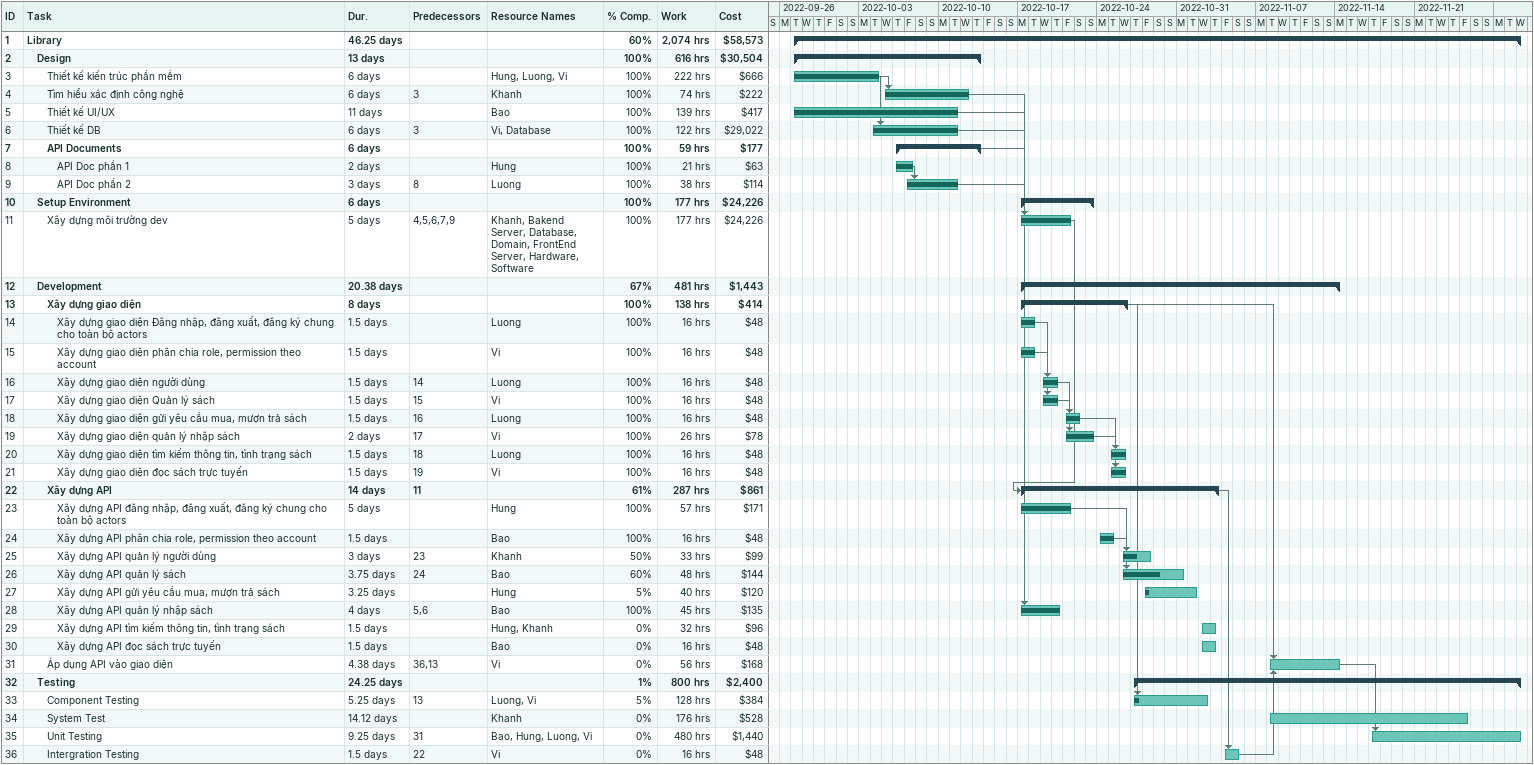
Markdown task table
| ID | Level | Task | Duration | Start | Finish | Predecessors | Resources | % complete | Work (h) | Cost ($) |
|---|---|---|---|---|---|---|---|---|---|---|
| 1 | 1 | **Library** | 46.25d | 2022-09-27 | 2022-11-30 |  |  | 60 | 2074 | 58573 |
| 2 | 2 | **Design** | 13d | 2022-09-27 | 2022-10-13 |  |  | 100 | 616 | 30504 |
| 3 | 3 | Thiết kế kiến trúc phần mềm | 6d | 2022-09-27 | 2022-10-04 |  | Hung, Luong, Vi | 100 | 222 | 666 |
| 4 | 3 | Tìm hiểu xác định công nghệ | 6d | 2022-10-05 | 2022-10-12 | 3 | Khanh | 100 | 74 | 222 |
| 5 | 3 | Thiết kế UI/UX | 11d | 2022-09-27 | 2022-10-11 |  | Bao | 100 | 139 | 417 |
| 6 | 3 | Thiết kế DB | 6d | 2022-10-04 | 2022-10-11 | 3 | Vi, Database | 100 | 122 | 29022 |
| 7 | 3 | **API Documents** | 6d | 2022-10-06 | 2022-10-13 |  |  | 100 | 59 | 177 |
| 8 | 4 | API Doc phần 1 | 2d | 2022-10-06 | 2022-10-07 |  | Hung | 100 | 21 | 63 |
| 9 | 4 | API Doc phần 2 | 3d | 2022-10-07 | 2022-10-11 | 8 | Luong | 100 | 38 | 114 |
| 10 | 2 | **Setup Environment** | 6d | 2022-10-17 | 2022-10-23 |  |  | 100 | 177 | 24226 |
| 11 | 3 | Xây dựng môi trường dev | 5d | 2022-10-17 | 2022-10-21 | 4, 5, 6, 7, 9 | Khanh, Bakend Server, Database, Domain, FrontEnd Server, Hardware, Software | 100 | 177 | 24226 |
| 12 | 2 | **Development** | 20.38d | 2022-10-17 | 2022-11-14 |  |  | 67 | 481 | 1443 |
| 13 | 3 | **Xây dựng giao diện** | 8d | 2022-10-17 | 2022-10-26 |  |  | 100 | 138 | 414 |
| 14 | 4 | Xây dựng giao diện Đăng nhập, đăng xuất, đăng ký chung cho toàn bộ actors | 1.5d | 2022-10-17 | 2022-10-18 |  | Luong | 100 | 16 | 48 |
| 15 | 4 | Xây dựng giao diện phân chia role, permission theo account | 1.5d | 2022-10-17 | 2022-10-18 |  | Vi | 100 | 16 | 48 |
| 16 | 4 | Xây dựng giao diện người dùng | 1.5d | 2022-10-19 | 2022-10-20 | 14 | Luong | 100 | 16 | 48 |
| 17 | 4 | Xây dựng giao diện Quản lý sách | 1.5d | 2022-10-19 | 2022-10-20 | 15 | Vi | 100 | 16 | 48 |
| 18 | 4 | Xây dựng giao diện gửi yêu cầu mua, mượn trả sách | 1.5d | 2022-10-21 | 2022-10-22 | 16 | Luong | 100 | 16 | 48 |
| 19 | 4 | Xây dựng giao diện quản lý nhập sách | 2d | 2022-10-21 | 2022-10-23 | 17 | Vi | 100 | 26 | 78 |
| 20 | 4 | Xây dựng giao diện tìm kiếm thông tin, tình trạng sách | 1.5d | 2022-10-25 | 2022-10-26 | 18 | Luong | 100 | 16 | 48 |
| 21 | 4 | Xây dựng giao diện đọc sách trực tuyến | 1.5d | 2022-10-25 | 2022-10-26 | 19 | Vi | 100 | 16 | 48 |
| 22 | 3 | **Xây dựng API** | 14d | 2022-10-17 | 2022-11-03 | 11 |  | 61 | 287 | 861 |
| 23 | 4 | Xây dựng API đăng nhập, đăng xuất, đăng ký chung cho toàn bộ actors | 5d | 2022-10-17 | 2022-10-21 |  | Hung | 100 | 57 | 171 |
| 24 | 4 | Xây dựng API phân chia role, permission theo account | 1.5d | 2022-10-24 | 2022-10-25 |  | Bao | 100 | 16 | 48 |
| 25 | 4 | Xây dựng API quản lý người dùng | 3d | 2022-10-26 | 2022-10-28 | 23 | Khanh | 50 | 33 | 99 |
| 26 | 4 | Xây dựng API quản lý sách | 3.75d | 2022-10-26 | 2022-10-31 | 24 | Bao | 60 | 48 | 144 |
| 27 | 4 | Xây dựng API gửi yêu cầu mua, mượn trả sách | 3.25d | 2022-10-28 | 2022-11-01 |  | Hung | 5 | 40 | 120 |
| 28 | 4 | Xây dựng API quản lý nhập sách | 4d | 2022-10-17 | 2022-10-20 | 5, 6 | Bao | 100 | 45 | 135 |
| 29 | 4 | Xây dựng API tìm kiếm thông tin, tình trạng sách | 1.5d | 2022-11-02 | 2022-11-03 |  | Hung, Khanh | 0 | 32 | 96 |
| 30 | 4 | Xây dựng API đọc sách trực tuyến | 1.5d | 2022-11-02 | 2022-11-03 |  | Bao | 0 | 16 | 48 |
| 31 | 3 | Áp dụng API vào giao diện | 4.38d | 2022-11-08 | 2022-11-14 | 36, 13 | Vi | 0 | 56 | 168 |
| 32 | 2 | **Testing** | 24.25d | 2022-10-27 | 2022-11-30 |  |  | 1 | 800 | 2400 |
| 33 | 3 | Component Testing | 5.25d | 2022-10-27 | 2022-11-02 | 13 | Luong, Vi | 5 | 128 | 384 |
| 34 | 3 | System Test | 14.12d | 2022-11-08 | 2022-11-25 |  | Khanh | 0 | 176 | 528 |
| 35 | 3 | Unit Testing | 9.25d | 2022-11-17 | 2022-11-30 | 31 | Bao, Hung, Luong, Vi | 0 | 480 | 1440 |
| 36 | 3 | Intergration Testing | 1.5d | 2022-11-04 | 2022-11-05 | 22 | Vi | 0 | 16 | 48 |
